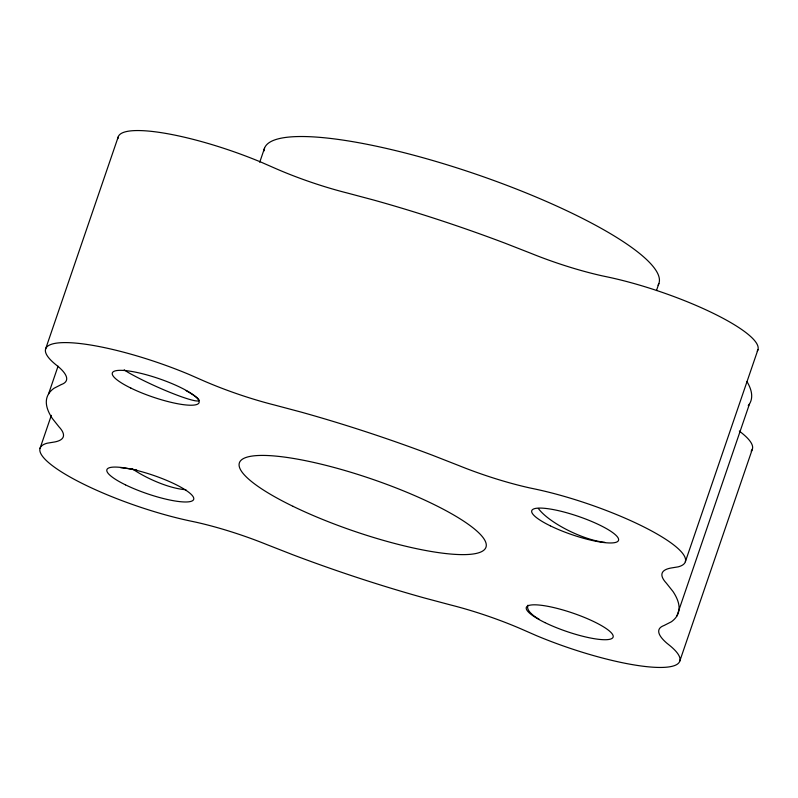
<?xml version="1.0" encoding="UTF-8"?>
<svg xmlns="http://www.w3.org/2000/svg" width="798" height="798" viewBox="0 0 798 798"><rect width="100%" height="100%" fill="white"/><g stroke="black" fill="none" stroke-linecap="round" stroke-linejoin="round"><path stroke-width="1.2" d="M45.586 349.015L118.194 136.967M48.508 394.072L58.055 366.182M40.04 448.346L51.331 415.359M259.729 162.223L264.527 148.199M656.475 290.552L658.869 283.539M685.362 561.702L757.96 349.654M676.894 615.976L749.492 403.928M679.806 661.033L752.414 448.985M739.347 431.05L741.811 433.045A110.483 23.351 18.9 0 1 751.127 451.129M263.978 150.942A208.458 44.05 18.9 0 1 474.591 173.725A208.458 44.05 18.9 0 1 658.071 285.215M117.964 138.613A110.483 23.351 18.9 0 1 261.584 162.373L276.507 168.907A104.229 22.025 18.9 0 0 347.22 192.996L373.514 199.999A333.534 70.483 18.9 0 1 505.064 243.2L531.139 253.405A104.239 22.025 18.9 0 0 601.951 275.789L607.009 276.856A110.483 23.351 18.9 0 1 714.589 313.963A110.483 23.351 18.9 0 1 757.222 351.13M746.938 381.564A333.534 70.483 18.9 0 1 748.245 405.723M604.844 542.331A45.336 13.616 25.2 0 1 538.381 508.496M198.712 399.469A45.336 4.838 24.3 0 1 176.268 394.85A45.336 4.838 24.3 0 1 129.236 373.045A45.336 14.135 13.3 0 1 124.219 369.803M186.183 390.691A45.336 4.838 24.3 0 1 198.323 398.97M132.049 468.665A45.336 13.616 25.2 0 0 184.039 489.553A45.336 5.357 12.8 0 0 185.894 489.733M120.578 467.678A45.336 5.357 12.8 0 1 133.276 469.394M134.962 469.683A45.336 5.357 12.8 0 1 136.677 469.982M539.229 619.308A45.336 14.135 13.3 0 1 527.967 605.183M61.446 384.486L54.104 388.227A333.534 70.483 18.9 0 0 52.409 418.571L59.052 426.91A104.229 22.025 18.9 0 1 54.434 442.012L47.272 443.189A110.483 23.351 18.9 0 0 73.496 478.92A110.483 23.351 18.9 0 0 190.991 521.144L196.049 522.211A104.239 22.025 18.9 0 1 266.861 544.595L292.936 554.8A333.534 70.483 18.9 0 0 424.486 598.001L450.78 605.004A104.229 22.025 18.9 0 1 521.493 629.093L536.416 635.627A110.483 23.351 18.9 0 0 652.205 667.148A110.483 23.351 18.9 0 0 669.213 645.083L666.749 643.098A104.229 22.025 18.9 0 1 663.956 625.552L671.298 621.822A333.534 70.483 18.9 0 0 672.983 591.478L666.35 583.139A104.229 22.025 18.9 0 1 670.968 568.026L678.13 566.859A110.483 23.351 18.9 0 0 651.906 531.129A110.483 23.351 18.9 0 0 534.411 488.905L529.353 487.837A104.239 22.025 18.9 0 1 458.541 465.453L432.466 455.239A333.534 70.483 18.9 0 0 300.916 412.037L274.612 405.045A104.229 22.025 18.9 0 1 203.899 380.955L188.986 374.412A110.483 23.351 18.9 0 0 73.197 342.901A110.483 23.351 18.9 0 0 56.189 364.955L58.653 366.95A104.239 22.025 18.9 0 1 61.446 384.486M544.914 622.6A45.865 9.696 18.9 0 0 613.064 637.223A45.865 9.696 18.9 0 0 551.159 606.989A45.865 9.696 18.9 0 0 544.914 622.6M125.486 484.855A45.865 9.696 18.9 0 0 193.635 499.478A45.865 9.696 18.9 0 0 131.73 469.244A45.865 9.696 18.9 0 0 125.486 484.855M130.892 388.097A45.865 9.696 18.9 0 0 199.041 402.731A45.865 9.696 18.9 0 0 137.126 372.496A45.865 9.696 18.9 0 0 130.892 388.097M550.321 525.842A45.865 9.696 18.9 0 0 618.47 540.475A45.865 9.696 18.9 0 0 556.565 510.241A45.865 9.696 18.9 0 0 550.321 525.842M292.986 506.311A130.283 27.531 18.9 0 0 485.932 547.318A130.283 27.531 18.9 0 0 309.185 461.444A130.283 27.531 18.9 0 0 292.986 506.311"/></g></svg>
